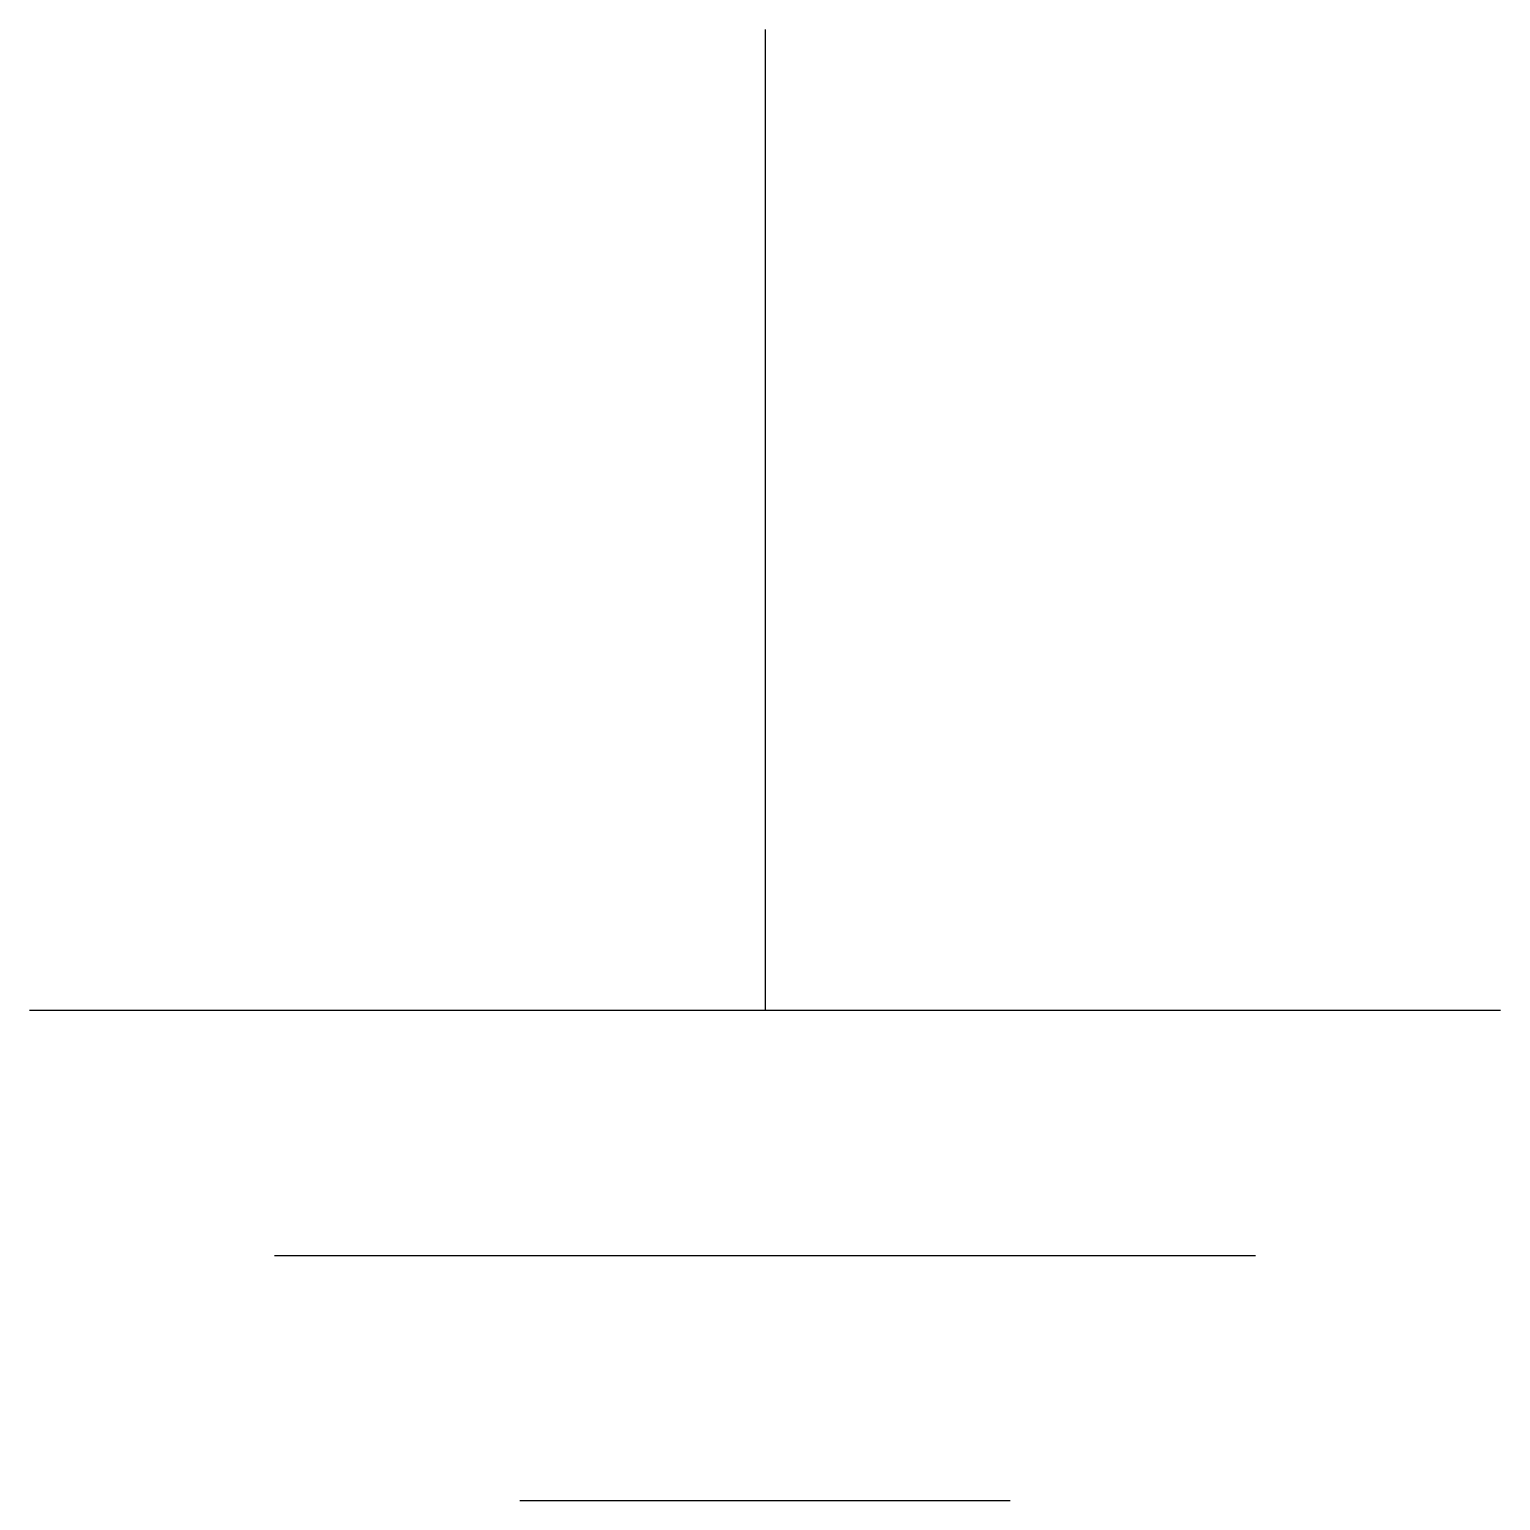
# Model space of a CAD drawing. Header units: millimetres. Extents: x -1.5 to 1.5, y -3 to 0.
import ezdxf

# ---------------------------------------------------------------- set-up
doc = ezdxf.new("R2010")
doc.units = ezdxf.units.MM
doc.layers.add('绘图层', color=1, linetype='Continuous')

msp = doc.modelspace()

# ---------------------------------------------------------------- linework, layer by layer
at = {"layer": '绘图层'}
for p, q in [((0, 0), (0, -2)), ((-1.5, -2), (1.5, -2)), ((-1, -2.5), (1, -2.5)), ((-0.5, -3), (0.5, -3))]:
    msp.add_line(p, q, dxfattribs=at)

doc.saveas('drawing.dxf')
